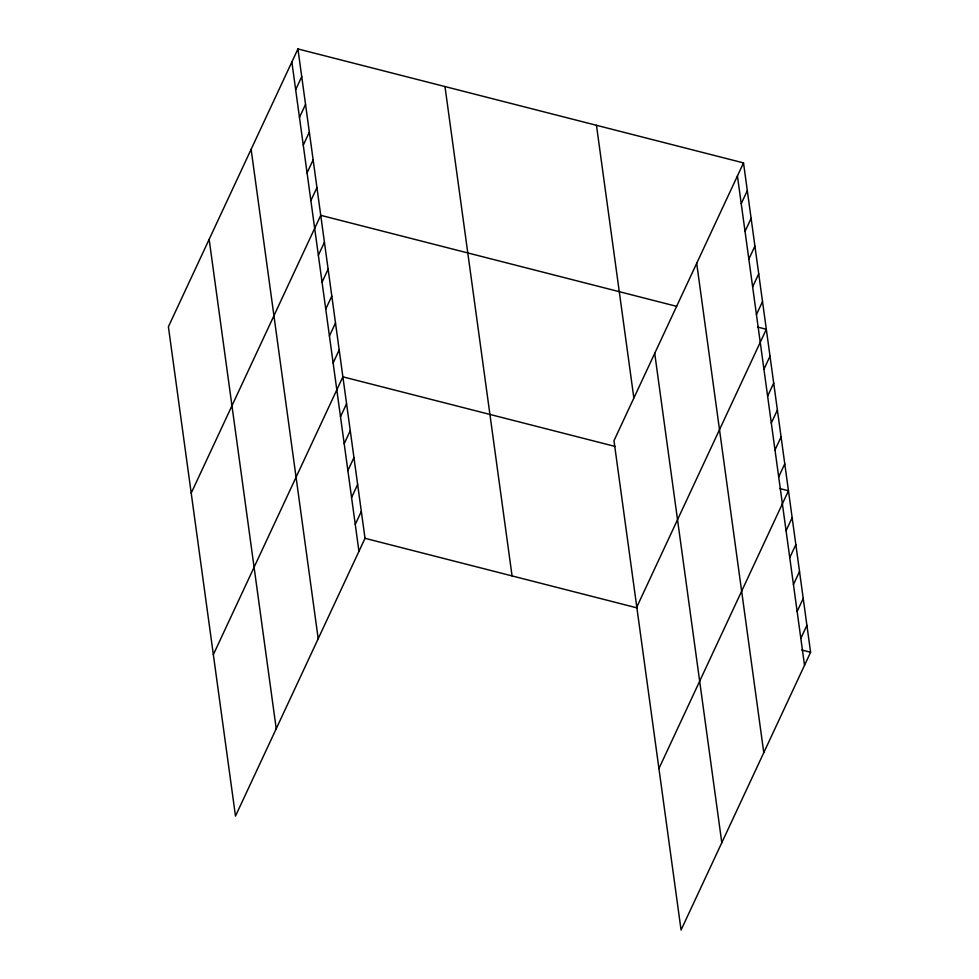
<?xml version="1.0" encoding="UTF-8"?>
<svg xmlns="http://www.w3.org/2000/svg" width="979" height="979" viewBox="0 0 979 979"><rect width="100%" height="100%" fill="white"/><g stroke="black" fill="none" stroke-linecap="round" stroke-linejoin="round"><path stroke-width="1.47" d="M297.934 48.95L168.4 326.729L235.486 816.094L365.02 538.315L297.934 48.95L743.514 162.906L810.6 652.259L681.066 930.05L613.98 440.685L743.514 162.906M295.658 89.713L301.74 76.68M299.464 117.443L305.546 104.41M303.27 145.173L309.34 132.141M307.063 172.904L313.145 159.871M310.869 200.634L316.951 187.601M191.211 493.122L320.745 215.331L676.624 306.341M318.359 255.286L324.441 242.254M322.054 282.197L328.124 269.164M325.738 309.107L331.82 296.074M329.433 336.03L335.503 322.997M333.117 362.94L339.199 349.907M213.349 654.608L342.883 376.829L615.204 446.461M340.496 416.773L346.578 403.74M344.192 443.683L350.262 430.65M347.875 470.605L353.957 457.572M351.571 497.516L357.641 484.483M355.255 524.438L361.337 511.393M741.238 203.669L747.307 190.636M745.031 231.399L751.113 218.366M748.837 259.129L754.919 246.096M752.643 286.859L758.713 273.826M756.437 314.589L762.519 301.556M636.791 607.066L766.324 329.287L757.501 327.023M763.926 369.23L770.008 356.197M767.622 396.152L773.704 383.119M771.305 423.063L777.387 410.03M775.001 449.973L781.083 436.94M778.684 476.895L784.766 463.862M658.928 768.564L788.462 490.773L779.639 488.521M786.064 530.728L792.146 517.695M789.759 557.638L795.841 544.605M793.443 584.549L799.525 571.516M797.139 611.471L803.221 598.438M800.822 638.381L806.904 625.348M365.02 538.315L637.341 607.959M801.777 650.007L810.6 652.259M737.432 175.939L804.518 665.304M696.693 263.302L763.779 752.667M654.718 353.321L721.804 842.686M596.468 125.3L633.829 397.841M444.98 86.556L512.066 575.921M291.864 61.983L358.95 551.348M251.126 149.346L318.199 638.712M209.151 239.365L276.225 728.731"/></g></svg>
